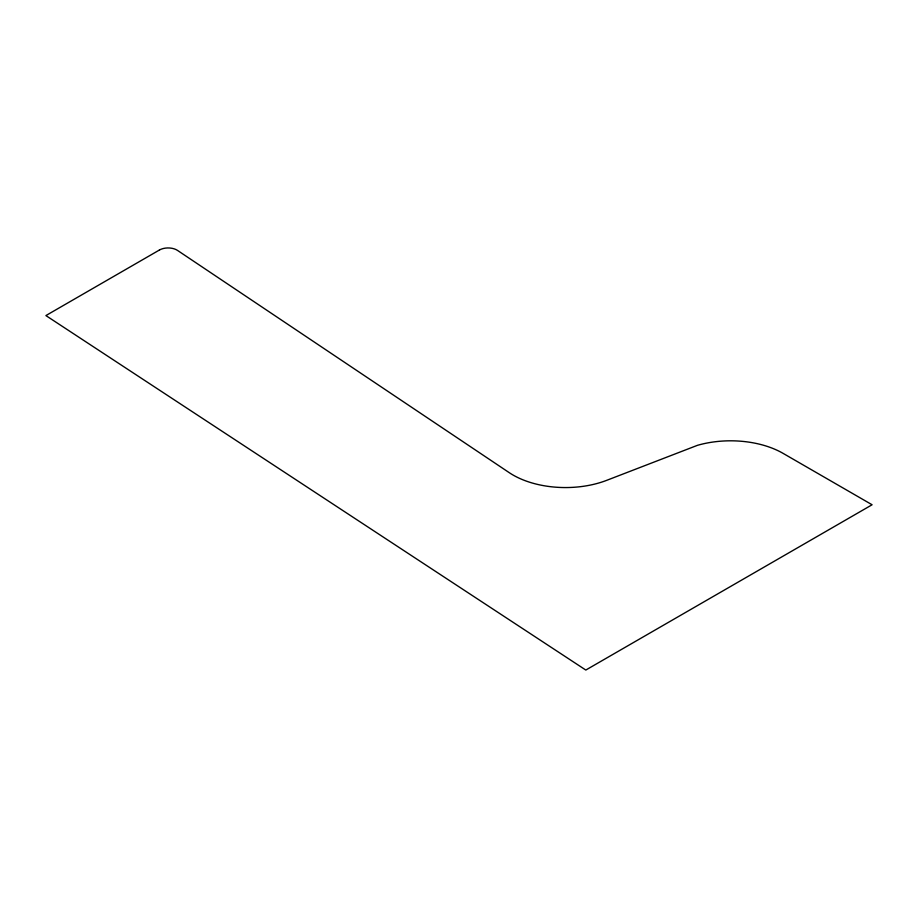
<?xml version="1.0" encoding="UTF-8"?>
<svg xmlns="http://www.w3.org/2000/svg" width="918" height="918" viewBox="0 0 918 918"><rect width="100%" height="100%" fill="white"/><g stroke="black" fill="none" stroke-linecap="round" stroke-linejoin="round"><path stroke-width="1.38" d="M159.411 250.029L45.9 315.574L585.81 670.048L872.1 504.762L783.065 453.354A74.174 42.825 0 0 0 697.439 445.333L607.005 480.217A74.174 42.825 0 0 1 509.283 472.69L177.518 250.419A12.359 7.137 0 0 0 159.411 250.029"/></g></svg>
